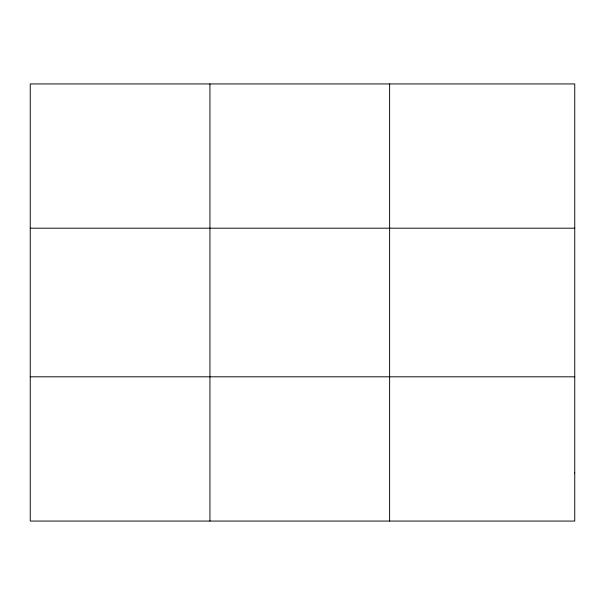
<?xml version="1.0" encoding="UTF-8"?>
<svg xmlns="http://www.w3.org/2000/svg" width="605" height="605" viewBox="0 0 605 605"><rect width="100%" height="100%" fill="white"/><g stroke="black" fill="none" stroke-linecap="round" stroke-linejoin="round"><path stroke-width="0.91" d="M209.935 83.936L209.935 521.064M389.62 83.936L389.62 521.064M30.25 228.191L574.75 228.191M30.25 376.809L574.75 376.809M574.75 472.981L574.75 521.064L30.25 521.064L30.25 83.936L574.75 83.936L574.75 472.981"/></g></svg>
